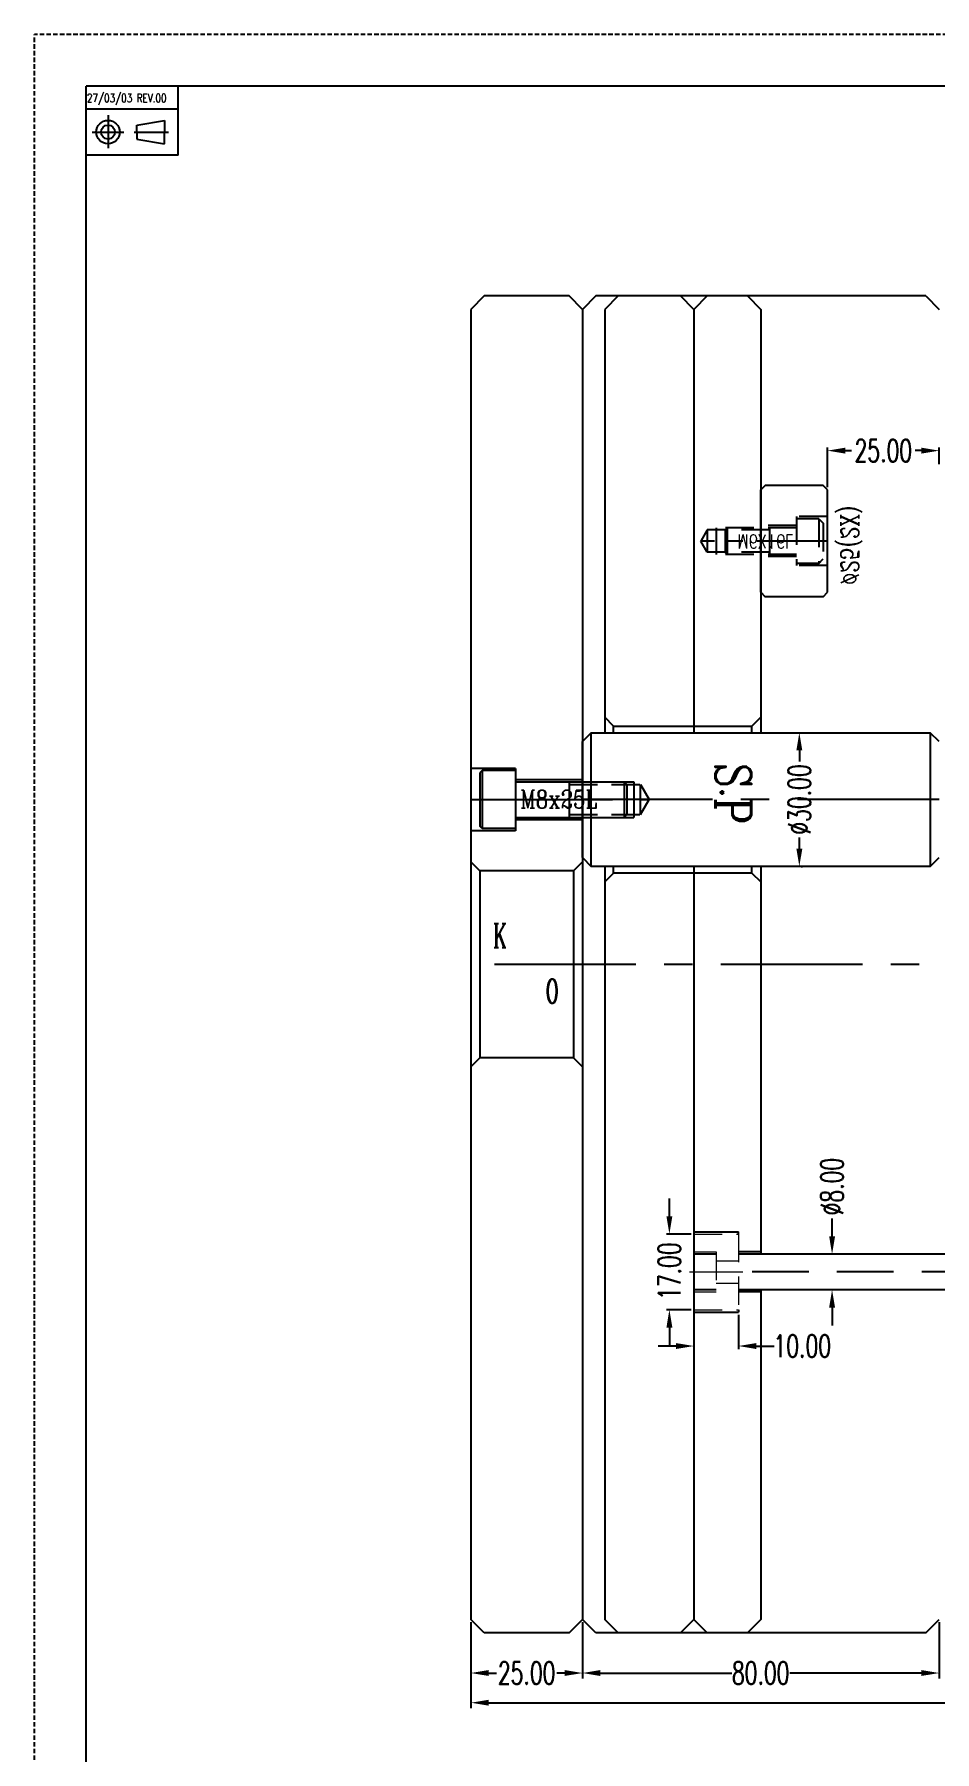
# Model space of a CAD drawing. Header units: inches. Extents: x 149964 to 151052, y -48230 to -47460.
# Drawn here: x 149963.9 to 150165.8, y -47845.4 to -47460 of the extents above; entities that cross this region are included whole.
import ezdxf

# ---------------------------------------------------------------- set-up
doc = ezdxf.new("R2010")
doc.units = ezdxf.units.IN
doc.header["$LTSCALE"] = 2
doc.header["$MEASUREMENT"] = 0
doc.header["$PDMODE"] = 3
doc.header["$PDSIZE"] = 0.3125
for name, pattern in [('ACAD_ISO08W100', [36, 24, -3, 6, -3]), ('CENTER', [50.8, 31.75, -6.35, 6.35, -6.35]), ('DASHED', [0.75, 0.5, -0.25]), ('HIDDEN', [9.525, 6.35, -3.175]), ('HIDDEN2', [4.7625, 3.175, -1.5875])]:
    doc.linetypes.add(name, pattern=pattern)
doc.layers.get('0').update_dxf_attribs({"linetype": 'CONTINUOUS'})
doc.layers.get('Defpoints').update_dxf_attribs({"linetype": 'CONTINUOUS'})
for name, color, linetype in [('A', 7, 'CONTINUOUS'), ('CL', 1, 'ACAD_ISO08W100'), ('Layer3', 3, 'CONTINUOUS'), ('PIN', 4, 'CONTINUOUS'), ('SCREW', 52, 'HIDDEN'), ('SP', 3, 'CONTINUOUS')]:
    doc.layers.add(name, color=color, linetype=linetype)
doc.layers.add('dim', color=3, linetype='CONTINUOUS', lineweight=15)
doc.layers.add('斜頂座', color=41, linetype='CONTINUOUS', lineweight=9)
doc.styles.add('ROMANC', font='romanc', dxfattribs={"width": 0.6, "height": 1})
doc.styles.add('ROMANS', font='ROMANS.shx', dxfattribs={"height": 5, "bigfont": 'chineset.shx'})
doc.styles.add('roment', font='txt.shx', dxfattribs={"width": 0.67, "bigfont": 'chineset.shx'})
doc.styles.get("Standard").update_dxf_attribs({"font": 'txt.shx', "width": 0.67})
doc.styles.add('txt', font='txt.shx', dxfattribs={"width": 0.75, "height": 3.2})
doc.dimstyles.new('2.00', dxfattribs={"dimtxt": 5, "dimasz": 4, "dimexe": 0.666, "dimexo": 0.626, "dimgap": 1, "dimtad": 0, "dimzin": 0, "dimdsep": 46, "dimtxsty": 'Standard', "dimcen": 0.09, "dimclrd": 3, "dimclre": 3, "dimclrt": 7, "dimazin": 0, "dimtfac": 1, "dimtofl": 0, "dimtmove": 0, "dimatfit": 0, "dimfxl": 0, "dimtolj": 1, "dimtzin": 0, "dimarcsym": 0})
doc.dimstyles.new('ISO-25', dxfattribs={"dimtxt": 5, "dimasz": 4, "dimexe": 1.25, "dimexo": 0.625, "dimtad": 0, "dimzin": 1, "dimdsep": 46, "dimtxsty": 'roment', "dimcen": 0, "dimclrd": 256, "dimclre": 256, "dimclrt": 7, "dimazin": 0, "dimtfac": 1, "dimtofl": 0, "dimtmove": 0, "dimatfit": 3, "dimfxl": 0, "dimarcsym": 0})

# ---------------------------------------------------------------- blocks, each defined once
blk = doc.blocks.new('*D35048')
at = {"layer": 'Defpoints', "color": 0}
for p in [(150086.79, -47815.72), (150166.79, -47815.72), (150166.79, -47827.74)]:
    blk.add_point(p, dxfattribs=at)
at = {"layer": 'dim', "lineweight": -2}
for p, q in [((150086.79, -47816.35), (150086.79, -47828.99)), ((150166.79, -47816.35), (150166.79, -47828.99)), ((150090.79, -47827.74), (150120.31, -47827.74)), ((150162.79, -47827.74), (150133.28, -47827.74))]:
    blk.add_line(p, q, dxfattribs=at)
at = {"layer": 'dim', "linetype": 'ByBlock'}
for points in [[(150090.79, -47827.07), (150090.79, -47828.4), (150086.79, -47827.74)], [(150162.79, -47828.4), (150162.79, -47827.07), (150166.79, -47827.74)]]:
    blk.add_solid(points, dxfattribs=at)
at = {"layer": 'dim', "color": 7, "linetype": 'ByBlock', "insert": (150126.79, -47827.74), "char_height": 5, "attachment_point": 5, "style": 'roment'}
blk.add_mtext('80.00', dxfattribs=at)
blk = doc.blocks.new('*D35049')
at = {"layer": 'Defpoints', "color": 0}
for p in [(150061.79, -47815.72), (150086.79, -47815.72), (150086.79, -47827.74)]:
    blk.add_point(p, dxfattribs=at)
at = {"layer": 'dim', "lineweight": -2}
for p, q in [((150061.79, -47816.35), (150061.79, -47828.99)), ((150086.79, -47816.35), (150086.79, -47828.99)), ((150065.79, -47827.74), (150067.53, -47827.74)), ((150082.79, -47827.74), (150081.06, -47827.74))]:
    blk.add_line(p, q, dxfattribs=at)
at = {"layer": 'dim', "linetype": 'ByBlock'}
for points in [[(150065.79, -47827.07), (150065.79, -47828.4), (150061.79, -47827.74)], [(150082.79, -47828.4), (150082.79, -47827.07), (150086.79, -47827.74)]]:
    blk.add_solid(points, dxfattribs=at)
at = {"layer": 'dim', "color": 7, "linetype": 'ByBlock', "insert": (150074.29, -47827.74), "char_height": 5, "attachment_point": 5, "style": 'roment'}
blk.add_mtext('25.00', dxfattribs=at)
blk = doc.blocks.new('*D35050')
at = {"layer": 'Defpoints', "color": 0}
for p in [(150061.79, -47815.72), (150342.79, -47815.72), (150342.79, -47834.4)]:
    blk.add_point(p, dxfattribs=at)
at = {"layer": 'dim', "lineweight": -2}
for p, q in [((150061.79, -47816.35), (150061.79, -47835.65)), ((150342.79, -47816.35), (150342.79, -47835.65)), ((150065.79, -47834.4), (150194.41, -47834.4)), ((150338.79, -47834.4), (150210.18, -47834.4))]:
    blk.add_line(p, q, dxfattribs=at)
at = {"layer": 'dim', "linetype": 'ByBlock'}
for points in [[(150065.79, -47833.74), (150065.79, -47835.07), (150061.79, -47834.4)], [(150338.79, -47835.07), (150338.79, -47833.74), (150342.79, -47834.4)]]:
    blk.add_solid(points, dxfattribs=at)
at = {"layer": 'dim', "color": 7, "linetype": 'ByBlock', "insert": (150202.29, -47834.4), "char_height": 5, "attachment_point": 5, "style": 'roment'}
blk.add_mtext('281.00', dxfattribs=at)
blk = doc.blocks.new('*D35087')
at = {"layer": 'Defpoints', "color": 0}
for p in [(150166.79, -47553.43), (150166.79, -47557.06), (150141.79, -47562.22)]:
    blk.add_point(p, dxfattribs=at)
at = {"layer": 'dim', "color": 3, "linetype": 'ByBlock', "lineweight": -2}
for p, q in [((150141.79, -47561.6), (150141.79, -47552.76)), ((150145.79, -47553.43), (150147.15, -47553.43)), ((150162.79, -47553.43), (150161.43, -47553.43)), ((150166.79, -47556.43), (150166.79, -47552.76))]:
    blk.add_line(p, q, dxfattribs=at)
at = {"layer": 'dim', "color": 3, "linetype": 'ByBlock'}
for points in [[(150145.79, -47552.76), (150145.79, -47554.1), (150141.79, -47553.43)], [(150162.79, -47554.1), (150162.79, -47552.76), (150166.79, -47553.43)]]:
    blk.add_solid(points, dxfattribs=at)
at = {"layer": 'dim', "color": 7, "linetype": 'ByBlock', "insert": (150154.29, -47553.43), "char_height": 5, "attachment_point": 5}
blk.add_mtext('\\A1;25.00', dxfattribs=at)
blk = doc.blocks.new('20110825.141610')
at = {"layer": '斜頂座', "linetype": 'HIDDEN2'}
for p, q in [((0, 8.5), (10, 8.5)), ((0, 8.5), (0, -8.5)), ((10, 8.5), (10, -8.5)), ((0, 4.5), (5, 4.5)), ((5, 4.5), (5, -4.5)), ((5, 2.5), (10, 2.5)), ((5, -2.5), (10, -2.5)), ((0, -4.5), (5, -4.5)), ((0, -8.5), (10, -8.5))]:
    blk.add_line(p, q, dxfattribs=at)
at = {"layer": '斜頂座', "linetype": 'ACAD_ISO08W100', "ltscale": 0.25}
blk.add_line((-1, 0), (11, 0), dxfattribs=at)
blk = doc.blocks.new('*D35333')
at = {"layer": 'Defpoints', "color": 0}
for p in [(150142.79, -47733.72), (150146.08, -47733.72), (150146.78, -47741.72)]:
    blk.add_point(p, dxfattribs=at)
at = {"layer": 'dim', "color": 3, "linetype": 'ByBlock', "lineweight": -2}
for p, q in [((150142.79, -47729.72), (150142.79, -47725.72)), ((150145.45, -47733.72), (150142.13, -47733.72)), ((150146.16, -47741.72), (150142.13, -47741.72)), ((150142.79, -47745.72), (150142.79, -47749.72))]:
    blk.add_line(p, q, dxfattribs=at)
at = {"layer": 'dim', "color": 3, "linetype": 'ByBlock'}
for points in [[(150142.13, -47729.72), (150143.46, -47729.72), (150142.79, -47733.72)], [(150143.46, -47745.72), (150142.13, -47745.72), (150142.79, -47741.72)]]:
    blk.add_solid(points, dxfattribs=at)
at = {"layer": 'dim', "color": 7, "linetype": 'ByBlock', "insert": (150142.79, -47718.58), "char_height": 5, "attachment_point": 5, "rotation": 90}
blk.add_mtext('%%c8.00', dxfattribs=at)
blk = doc.blocks.new('*D35335')
at = {"layer": 'Defpoints', "color": 0}
for p in [(150111.79, -47746.46), (150121.79, -47746.72), (150111.79, -47754.36)]:
    blk.add_point(p, dxfattribs=at)
at = {"layer": 'dim', "color": 3, "linetype": 'ByBlock', "lineweight": -2}
for p, q in [((150111.79, -47747.09), (150111.79, -47755.03)), ((150121.79, -47747.35), (150121.79, -47755.03)), ((150107.79, -47754.36), (150103.79, -47754.36)), ((150125.79, -47754.36), (150129.79, -47754.36))]:
    blk.add_line(p, q, dxfattribs=at)
at = {"layer": 'dim', "color": 3, "linetype": 'ByBlock'}
for points in [[(150107.79, -47755.03), (150107.79, -47753.7), (150111.79, -47754.36)], [(150125.79, -47753.7), (150125.79, -47755.03), (150121.79, -47754.36)]]:
    blk.add_solid(points, dxfattribs=at)
at = {"layer": 'dim', "color": 7, "linetype": 'ByBlock', "insert": (150136.1, -47754.36), "char_height": 5, "attachment_point": 5}
blk.add_mtext('\\A1;10.00', dxfattribs=at)
blk = doc.blocks.new('*D35336')
at = {"layer": 'Defpoints', "color": 0}
for p in [(150106.3, -47729.22), (150111.79, -47729.22), (150111.79, -47746.22)]:
    blk.add_point(p, dxfattribs=at)
at = {"layer": 'dim', "color": 3, "linetype": 'ByBlock', "lineweight": -2}
for p, q in [((150106.3, -47725.22), (150106.3, -47721.22)), ((150111.17, -47729.22), (150105.64, -47729.22)), ((150111.17, -47746.22), (150105.64, -47746.22)), ((150106.3, -47750.22), (150106.3, -47754.22))]:
    blk.add_line(p, q, dxfattribs=at)
at = {"layer": 'dim', "color": 3, "linetype": 'ByBlock'}
for points in [[(150105.64, -47725.22), (150106.97, -47725.22), (150106.3, -47729.22)], [(150106.97, -47750.22), (150105.64, -47750.22), (150106.3, -47746.22)]]:
    blk.add_solid(points, dxfattribs=at)
at = {"layer": 'dim', "color": 7, "linetype": 'ByBlock', "insert": (150106.3, -47737.57), "char_height": 5, "attachment_point": 5, "rotation": 90}
blk.add_mtext('\\A1;17.00', dxfattribs=at)
blk = doc.blocks.new('*D36653')
at = {"layer": 'Defpoints', "color": 0}
for p in [(150135.25, -47616.72), (150135.45, -47616.72), (150135.25, -47646.72)]:
    blk.add_point(p, dxfattribs=at)
at = {"layer": 'dim', "color": 3, "linetype": 'ByBlock', "lineweight": -2}
for p, q in [((150135.87, -47616.72), (150136.12, -47616.72)), ((150135.45, -47620.72), (150135.45, -47623.19)), ((150135.45, -47642.72), (150135.45, -47640.26)), ((150135.87, -47646.72), (150136.12, -47646.72))]:
    blk.add_line(p, q, dxfattribs=at)
at = {"layer": 'dim', "color": 3, "linetype": 'ByBlock'}
for points in [[(150136.12, -47620.72), (150134.78, -47620.72), (150135.45, -47616.72)], [(150134.78, -47642.72), (150136.12, -47642.72), (150135.45, -47646.72)]]:
    blk.add_solid(points, dxfattribs=at)
at = {"layer": 'dim', "color": 7, "linetype": 'ByBlock', "insert": (150135.45, -47631.72), "char_height": 5, "attachment_point": 5, "rotation": 90}
blk.add_mtext('%%c30.00', dxfattribs=at)

msp = doc.modelspace()

# ---------------------------------------------------------------- linework, layer by layer
at = {"linetype": 'Continuous'}
for p, q in [((150064.793, -47518.723), (150061.793, -47521.723)), ((150083.793, -47518.723), (150064.793, -47518.723)), ((150086.793, -47521.723), (150083.793, -47518.723)), ((150089.793, -47518.723), (150086.793, -47521.723)), ((150163.793, -47518.723), (150089.793, -47518.723)), ((150094.793, -47518.723), (150091.793, -47521.723)), ((150108.793, -47518.723), (150094.793, -47518.723)), ((150111.793, -47521.723), (150108.793, -47518.723)), ((150114.793, -47518.723), (150111.793, -47521.723)), ((150123.793, -47518.723), (150114.793, -47518.723)), ((150123.793, -47518.723), (150126.793, -47521.723)), ((150163.793, -47518.723), (150166.793, -47521.723)), ((150061.793, -47521.723), (150061.793, -47815.723)), ((150086.793, -47521.723), (150086.793, -47815.723)), ((150091.793, -47521.723), (150091.793, -47616.723)), ((150111.793, -47521.723), (150111.793, -47616.723)), ((150126.793, -47521.723), (150126.793, -47616.723)), ((150093.793, -47615.223), (150091.793, -47613.223)), ((150093.793, -47615.223), (150124.793, -47615.223)), ((150093.793, -47616.723), (150093.793, -47615.223)), ((150126.793, -47613.223), (150124.793, -47615.223)), ((150124.793, -47616.723), (150124.793, -47615.223)), ((150071.793, -47624.723), (150061.793, -47624.723)), ((150071.793, -47624.723), (150071.793, -47638.723)), ((150071.793, -47627.223), (150086.793, -47627.223)), ((150071.793, -47638.723), (150061.793, -47638.723)), ((150071.793, -47636.223), (150086.793, -47636.223)), ((150091.793, -47646.723), (150091.793, -47815.723)), ((150093.793, -47648.223), (150093.793, -47646.723)), ((150111.793, -47646.723), (150111.793, -47815.723)), ((150124.793, -47648.223), (150124.793, -47646.723)), ((150126.793, -47646.723), (150126.793, -47733.723)), ((150091.793, -47650.223), (150093.793, -47648.223)), ((150124.793, -47648.223), (150093.793, -47648.223)), ((150124.793, -47648.223), (150126.793, -47650.223)), ((150121.793, -47729.223), (150121.793, -47728.723)), ((150126.793, -47741.723), (150126.793, -47815.723)), ((150121.793, -47746.223), (150121.793, -47746.723)), ((150064.793, -47818.723), (150061.793, -47815.723)), ((150083.793, -47818.723), (150086.793, -47815.723)), ((150089.793, -47818.723), (150086.793, -47815.723)), ((150094.793, -47818.723), (150091.793, -47815.723)), ((150111.793, -47815.723), (150108.793, -47818.723)), ((150114.793, -47818.723), (150111.793, -47815.723)), ((150126.793, -47815.723), (150123.793, -47818.723)), ((150163.793, -47818.723), (150166.793, -47815.723)), ((150083.793, -47818.723), (150064.793, -47818.723)), ((150163.793, -47818.723), (150089.793, -47818.723)), ((150108.793, -47818.723), (150094.793, -47818.723)), ((150123.793, -47818.723), (150114.793, -47818.723))]:
    msp.add_line(p, q, dxfattribs=at)
at = {"color": 8, "linetype": 'Continuous'}
for p, q in [((150061.793, -47645.723), (150063.793, -47647.723)), ((150086.793, -47645.723), (150084.793, -47647.723)), ((150084.793, -47647.723), (150063.793, -47647.723)), ((150063.793, -47647.723), (150063.793, -47689.723)), ((150084.793, -47647.723), (150084.793, -47689.723)), ((150061.793, -47691.723), (150063.793, -47689.723)), ((150084.793, -47689.723), (150063.793, -47689.723)), ((150086.793, -47691.723), (150084.793, -47689.723))]:
    msp.add_line(p, q, dxfattribs=at)
at = {"linetype": 'HIDDEN'}
for p, q in [((150111.793, -47728.723), (150121.793, -47728.723)), ((150126.793, -47733.223), (150121.793, -47733.223)), ((150126.793, -47742.223), (150121.793, -47742.223)), ((150111.793, -47746.723), (150121.793, -47746.723))]:
    msp.add_line(p, q, dxfattribs=at)
at = {"layer": 'A', "linetype": 'DASHED'}
for p in [(151052.103, -47460.013), (149963.877, -48229.734)]:
    msp.add_line(p, (149963.877, -47460.013), dxfattribs=at)
at = {"layer": 'A'}
for p, q in [((151040.48, -47471.637), (149975.501, -47471.637)), ((149975.501, -48218.111), (149975.501, -47471.637)), ((149996.127, -47487.106), (149996.127, -47471.637)), ((149996.127, -47476.777), (149975.501, -47476.777)), ((149980.395, -47478.183), (149980.395, -47485.534)), ((149986.873, -47480.381), (149993.059, -47479.314)), ((149986.873, -47481.942), (149986.873, -47480.381)), ((149993.059, -47479.314), (149993.059, -47481.942)), ((149976.861, -47481.942), (149983.929, -47481.942)), ((149986.245, -47481.942), (149993.928, -47481.942)), ((149986.873, -47481.942), (149986.873, -47483.502)), ((149986.873, -47483.502), (149993.059, -47484.569)), ((149993.059, -47484.569), (149993.059, -47481.942)), ((149996.127, -47487.106), (149975.501, -47487.106))]:
    msp.add_line(p, q, dxfattribs=at)
for radius in [2.628, 1.56]:
    msp.add_circle((149980.395, -47481.942), radius, dxfattribs=at)
at = {"layer": 'CL', "color": 7, "linetype": 'CENTER', "ltscale": 0.5}
msp.add_line((150352.793, -47668.723), (150061.793, -47668.723), dxfattribs=at)
at = {"layer": 'PIN', "linetype": 'HIDDEN'}
for p, q in [((150116.793, -47733.723), (150111.793, -47733.723)), ((150232.793, -47737.723), (150121.793, -47737.723)), ((150116.793, -47741.723), (150111.793, -47741.723))]:
    msp.add_line(p, q, dxfattribs=at)
at = {"layer": 'PIN', "linetype": 'Continuous'}
for p, q in [((150232.793, -47733.723), (150121.793, -47733.723)), ((150232.793, -47741.723), (150121.793, -47741.723))]:
    msp.add_line(p, q, dxfattribs=at)
at = {"layer": 'SCREW', "linetype": 'HIDDEN2'}
for p, q in [((150134.793, -47568.223), (150134.793, -47579.223)), ((150141.793, -47568.223), (150134.793, -47568.223)), ((150139.793, -47568.723), (150134.793, -47568.723)), ((150139.793, -47568.723), (150139.793, -47578.723)), ((150139.793, -47568.723), (150140.793, -47569.723)), ((150140.793, -47569.723), (150140.793, -47577.723)), ((150114.793, -47571.223), (150113.35, -47573.723)), ((150114.793, -47576.223), (150113.35, -47573.723)), ((150114.793, -47571.223), (150114.793, -47576.223)), ((150128.793, -47571.223), (150114.793, -47571.223)), ((150134.793, -47570.723), (150116.793, -47570.723)), ((150116.793, -47570.723), (150116.793, -47576.723)), ((150118.793, -47571.223), (150119.293, -47570.723)), ((150118.793, -47571.223), (150118.793, -47576.223)), ((150119.293, -47570.723), (150119.293, -47576.723)), ((150134.793, -47570.223), (150126.793, -47570.223)), ((150128.793, -47570.723), (150128.793, -47576.723)), ((150128.793, -47576.223), (150114.793, -47576.223)), ((150134.793, -47576.723), (150116.793, -47576.723)), ((150118.793, -47576.223), (150119.293, -47576.723)), ((150134.793, -47577.223), (150126.793, -47577.223)), ((150139.793, -47578.723), (150134.793, -47578.723)), ((150141.793, -47579.223), (150134.793, -47579.223)), ((150139.793, -47578.723), (150140.793, -47577.723))]:
    msp.add_line(p, q, dxfattribs=at)
at = {"layer": 'SCREW', "linetype": 'CENTER', "ltscale": 0.25}
msp.add_line((150141.793, -47573.723), (150113.35, -47573.723), dxfattribs=at)
at = {"layer": 'SCREW', "linetype": 'Continuous'}
for p, q in [((150064.293, -47625.223), (150063.793, -47625.723)), ((150063.793, -47625.723), (150063.793, -47637.723)), ((150064.293, -47625.223), (150064.293, -47638.223)), ((150071.793, -47625.223), (150064.293, -47625.223)), ((150071.793, -47627.723), (150098.293, -47627.723)), ((150083.793, -47627.723), (150083.793, -47635.723)), ((150064.293, -47638.223), (150063.793, -47637.723)), ((150071.793, -47638.223), (150064.293, -47638.223)), ((150071.793, -47635.723), (150098.293, -47635.723))]:
    msp.add_line(p, q, dxfattribs=at)
at = {"layer": 'SCREW'}
for p, q in [((150096.168, -47627.723), (150096.168, -47635.723)), ((150096.793, -47628.348), (150096.168, -47627.723)), ((150098.293, -47627.723), (150098.293, -47635.723)), ((150096.793, -47628.348), (150096.793, -47635.098)), ((150099.793, -47628.348), (150101.742, -47631.723)), ((150099.793, -47635.098), (150099.793, -47628.348)), ((150096.793, -47635.098), (150096.168, -47635.723)), ((150099.793, -47635.098), (150101.742, -47631.723))]:
    msp.add_line(p, q, dxfattribs=at)
at = {"layer": 'SCREW', "linetype": 'HIDDEN', "ltscale": 0.5}
for p, q in [((150083.793, -47628.348), (150099.793, -47628.348)), ((150083.793, -47635.098), (150099.793, -47635.098))]:
    msp.add_line(p, q, dxfattribs=at)
at = {"layer": 'SCREW', "linetype": 'CENTER', "ltscale": 0.5}
msp.add_line((150061.793, -47631.723), (150101.742, -47631.723), dxfattribs=at)
at = {"layer": 'SP', "color": 145}
for p, q in [((150127.793, -47561.223), (150126.793, -47562.223)), ((150126.793, -47585.223), (150126.793, -47562.223)), ((150140.793, -47561.223), (150127.793, -47561.223)), ((150141.793, -47562.223), (150140.793, -47561.223)), ((150141.793, -47585.223), (150141.793, -47562.223)), ((150126.793, -47585.223), (150127.793, -47586.223)), ((150140.793, -47586.223), (150141.793, -47585.223)), ((150140.793, -47586.223), (150127.793, -47586.223))]:
    msp.add_line(p, q, dxfattribs=at)
at = {"layer": 'SP', "linetype": 'Continuous'}
for p, q in [((150088.793, -47616.723), (150086.793, -47618.723)), ((150086.793, -47644.723), (150086.793, -47618.723)), ((150088.793, -47616.723), (150164.793, -47616.723)), ((150088.793, -47646.723), (150088.793, -47616.723)), ((150164.793, -47616.723), (150164.793, -47646.723)), ((150166.793, -47618.723), (150164.793, -47616.723)), ((150086.793, -47644.723), (150088.793, -47646.723)), ((150164.793, -47646.723), (150088.793, -47646.723)), ((150164.793, -47646.723), (150166.793, -47644.723))]:
    msp.add_line(p, q, dxfattribs=at)
at = {"layer": 'SP', "linetype": 'CENTER', "ltscale": 0.5}
msp.add_line((150166.793, -47631.723), (150086.793, -47631.723), dxfattribs=at)

# ---------------------------------------------------------------- block references
at = {"layer": '斜頂座'}
msp.add_blockref('20110825.141610', (150111.793, -47737.723), dxfattribs=at)

# ---------------------------------------------------------------- texts
at = {"color": 8, "linetype": 'Continuous', "style": 'ROMANC', "width": 0.6}
for s, p in [('K', (150066.696, -47664.936)), ('O', (150078.504, -47677.433))]:
    msp.add_text(s, height=5.4, dxfattribs=at).set_placement(p)
at = {"layer": 'A', "style": 'ROMANS', "width": 0.75}
msp.add_text('27/03/03 REV.00', height=1.92816, dxfattribs=at).set_placement((149975.671, -47475.265))
at = {"layer": 'dim', "style": 'ROMANC', "text_generation_flag": 2, "width": 0.8}
msp.add_text('%%C25(2X)', height=4.0648, rotation=270, dxfattribs=at).set_placement((150144.732, -47583.578))
at = {"layer": 'dim', "style": 'ROMANC', "width": 0.8}
msp.add_text('M8x25L', height=4.0648, dxfattribs=at).set_placement((150072.849, -47633.691))
at = {"layer": 'Layer3', "style": 'txt', "text_generation_flag": 2, "width": 0.75}
msp.add_text('M6X16L', height=3.2, rotation=180, dxfattribs=at).set_placement((150121.598, -47572.216))
at = {"layer": 'Layer3', "style": 'ROMANC', "width": 0.8}
msp.add_text('S.P', height=8.0383, rotation=270, dxfattribs=at).set_placement((150116.637, -47623.526))

# ---------------------------------------------------------------- dimensions: what is measured, and where the dimension line sits
at = {"layer": 'dim', "linetype": 'ByBlock'}
dim = msp.add_linear_dim(base=(150166.793, -47553.429), p1=(150141.793, -47562.223), p2=(150166.793, -47557.06), dimstyle='2.00', dxfattribs=at)
dim.commit()
dim.dimension.update_dxf_attribs({"geometry": '*D35087', "text_midpoint": (150154.293, -47553.429)})
dim = msp.add_linear_dim(base=(150135.45, -47616.723), p1=(150135.248, -47646.723), p2=(150135.248, -47616.723), angle=90, text='%%c<>', dimstyle='2.00', dxfattribs=at)
dim.commit()
dim.dimension.update_dxf_attribs({"geometry": '*D36653', "text_midpoint": (150135.45, -47631.723), "dimtype": 160})
dim = msp.add_linear_dim(base=(150142.792, -47733.723), p1=(150146.783, -47741.723), p2=(150146.079, -47733.723), angle=90, text='%%c<>', dimstyle='2.00', dxfattribs=at)
dim.commit()
dim.dimension.update_dxf_attribs({"geometry": '*D35333', "text_midpoint": (150142.792, -47718.582)})
dim = msp.add_linear_dim(base=(150106.302, -47729.223), p1=(150111.793, -47746.223), p2=(150111.793, -47729.223), angle=90, dimstyle='2.00', dxfattribs=at)
dim.commit()
dim.dimension.update_dxf_attribs({"geometry": '*D35336', "text_midpoint": (150106.302, -47737.571), "dimtype": 160})
dim = msp.add_linear_dim(base=(150111.793, -47754.365), p1=(150121.793, -47746.723), p2=(150111.793, -47746.463), dimstyle='2.00', dxfattribs=at)
dim.commit()
dim.dimension.update_dxf_attribs({"geometry": '*D35335', "text_midpoint": (150136.097, -47754.365), "dimtype": 160})
at = {"layer": 'dim'}
for base, p1, p2, picture, middle in [((150086.793, -47827.738), (150061.793, -47815.723), (150086.793, -47815.723), '*D35049', (150074.293, -47827.738)), ((150342.793, -47834.404), (150061.793, -47815.723), (150342.793, -47815.723), '*D35050', (150202.293, -47834.404)), ((150166.793, -47827.738), (150086.793, -47815.723), (150166.793, -47815.723), '*D35048', (150126.793, -47827.738))]:
    dim = msp.add_linear_dim(base=base, p1=p1, p2=p2, dimstyle='ISO-25', dxfattribs=at)
    dim.commit()
    dim.dimension.update_dxf_attribs({"geometry": picture, "text_midpoint": middle})

doc.saveas('drawing.dxf')
